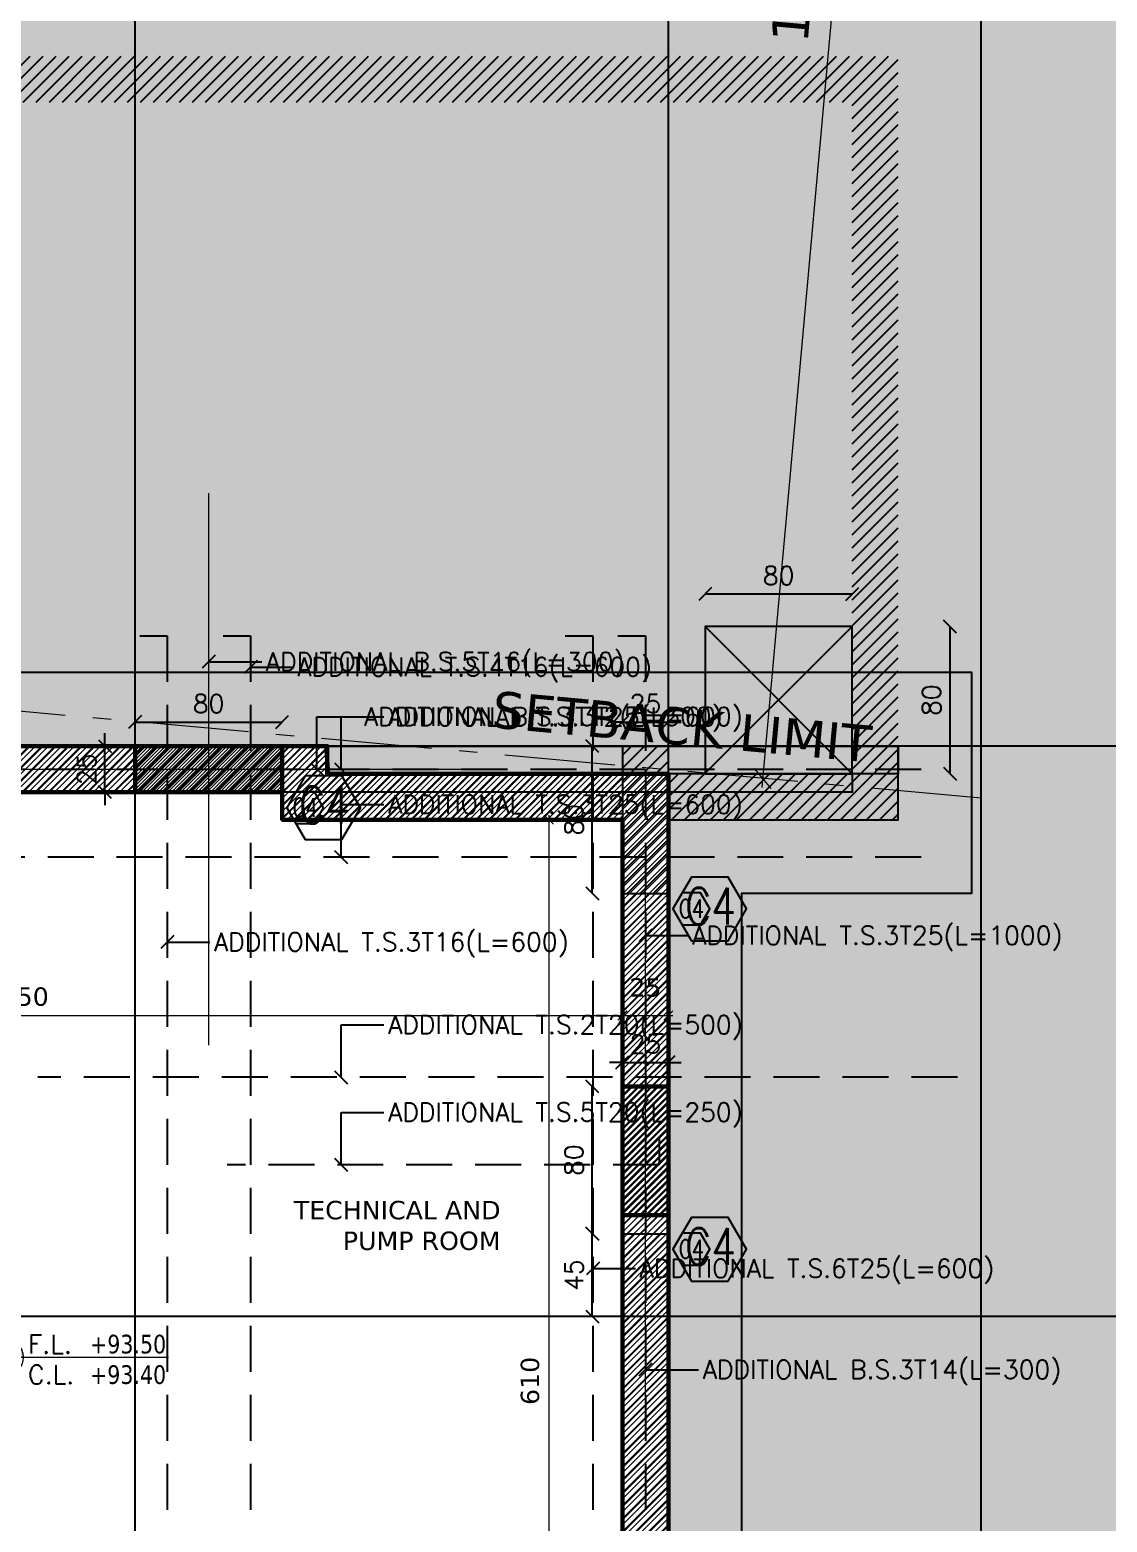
# Model space of a CAD drawing. Header units: inches. Extents: x -48 to 777, y -156 to 510.
# Drawn here: x 601.95 to 607.81, y 150.84 to 158.95 of the extents above; entities that cross this region are included whole.
import ezdxf
from ezdxf.enums import TextEntityAlignment as Align

# ---------------------------------------------------------------- set-up
doc = ezdxf.new("R2010")
doc.units = ezdxf.units.IN
doc.header["$MEASUREMENT"] = 0
doc.set_wipeout_variables(frame=1)
for name, pattern in [('ACAD_ISO10W100', [18, 12, -3, 0, -3]), ('HIDDEN', [0.375, 0.25, -0.125]), ('NUHA', [1.45, 0.75, -0.25, 0.2, -0.25])]:
    doc.linetypes.add(name, pattern=pattern)
doc.layers.get('Defpoints').update_dxf_attribs({"lineweight": 5})
for name, color, linetype, lineweight in [('A-AXIS ST', 251, 'ACAD_ISO10W100', 5), ('A-DIM', 9, 'Continuous', 5), ('A-HIDDEN', 254, 'HIDDEN', 5), ('A-LEVELS', 139, 'Continuous', 20), ('A-LIMIT LOT', 235, 'ACAD_ISO10W100', 20), ('A-PILLARS', 1, 'Continuous', 60), ('A-SIGNS1', 20, 'Continuous', 15), ('A-SIGNS2', 30, 'Continuous', 15), ('A-TEXT', 50, 'Continuous', 15), ('H-PILLARS', 61, 'Continuous', 5), ('str-col-dimension', 6, 'Continuous', 50), ('str-raft-bottom', 1, 'Continuous', 5)]:
    doc.layers.add(name, color=color, linetype=linetype, lineweight=lineweight)
doc.layers.add('HH-DARK GREY', color=7, linetype='Continuous', lineweight=5, true_color=0x404040)
for name, color, linetype in [('pts pc', 7, 'Continuous'), ('Str-Axes', 8, 'Continuous'), ('str-basement2', 5, 'Continuous'), ('str-col-hatch', 8, 'Continuous'), ('str-COL-TAG-100', 1, 'Continuous'), ('str-COL-TAG-50', 7, 'Continuous'), ('str-columns', 3, 'Continuous'), ('str-raft', 5, 'Continuous'), ('str-slab-top', 1, 'Continuous'), ('str-walls', 5, 'Continuous')]:
    doc.layers.add(name, color=color, linetype=linetype)
doc.styles.add('2mm', font='simplex.shx', dxfattribs={"height": 0.5})
doc.styles.add('ROMAN', font='ROMANS.SHX')
doc.styles.add('ROMAND', font='verdana.ttf')
doc.styles.add('ROMANS', font='romans__.ttf', dxfattribs={"height": 0.14})
doc.dimstyles.new('M-1.100', dxfattribs={"dimtxt": 0.2, "dimasz": 0.1, "dimexe": 0.05, "dimexo": 0.05, "dimgap": 0.1, "dimtad": 1, "dimlfac": 100, "dimrnd": 0.5, "dimzin": 9, "dimdsep": 46, "dimtxsty": 'ROMAND', "dimblk": 'OBLIQUE', "dimcen": 1, "dimdle": 0.05, "dimclrd": 256, "dimclre": 256, "dimclrt": 2, "dimadec": 0, "dimazin": 0, "dimtfac": 0.666667, "dimtmove": 2, "dimatfit": 3, "dimfxl": 0.04, "dimtolj": 1, "dimtzin": 5, "dimlwd": -1, "dimlwe": -1, "dimarcsym": 0})
doc.dimstyles.new('M-1.50', dxfattribs={"dimtxt": 0.1, "dimasz": 0.05, "dimexe": 0.025, "dimexo": 0.025, "dimgap": 0.05, "dimtad": 1, "dimlfac": 100, "dimrnd": 0.5, "dimzin": 9, "dimdsep": 46, "dimtxsty": 'ROMAND', "dimblk": 'OBLIQUE', "dimcen": 1, "dimdle": 0.025, "dimclrd": 256, "dimclre": 256, "dimclrt": 2, "dimadec": 0, "dimazin": 0, "dimtfac": 0.666667, "dimtmove": 2, "dimatfit": 3, "dimfxl": 0.04, "dimtolj": 1, "dimtzin": 5, "dimlwd": -1, "dimlwe": -1, "dimarcsym": 0})
doc.dimstyles.new('structure', dxfattribs={"dimtxt": 0.1, "dimasz": 0.07, "dimexe": 0.18, "dimexo": 1, "dimgap": 0.05, "dimtad": 1, "dimdec": 1, "dimlfac": 100, "dimrnd": 0.5, "dimdsep": 46, "dimtxsty": 'ROMAN', "dimblk1": 'OBLIQUE', "dimblk2": 'OBLIQUE', "dimsah": 1, "dimcen": 0.009, "dimse1": 1, "dimse2": 1, "dimclrd": 4, "dimclre": 9, "dimclrt": 1, "dimadec": 0, "dimazin": 0, "dimtfac": 0.066667, "dimtdec": 1, "dimtix": 1, "dimtmove": 2, "dimatfit": 3, "dimldrblk": 'OBLIQUE', "dimfxl": 0.18, "dimtolj": 1, "dimarcsym": 0})
pattern_1 = [(45, (4e-09, -99), (-0.035355339, 0.035355339), [])]

# ---------------------------------------------------------------- blocks, each defined once
blk = doc.blocks.new('_Oblique')
at = {"color": 0, "linetype": 'ByBlock', "lineweight": -2}
blk.add_line((-0.5, -0.5), (0.5, 0.5), dxfattribs=at)
blk = doc.blocks.new('*D972')
at = {"layer": 'A-DIM', "transparency": 16777216}
blk.add_line((-315972.6083, -27892.2626), (-315973.5126, -27902.2748), dxfattribs=at)
at = {"layer": 'Defpoints', "color": 0, "transparency": 16777216}
for p in [(-315972.6128, -27892.3124), (-315973.5081, -27902.225), (-315973.5081, -27902.225)]:
    blk.add_point(p, dxfattribs=at)
at = {"layer": 'A-DIM', "transparency": 16777216, "xscale": 0.1, "yscale": 0.1, "zscale": 0.1}
for p, rotation in [((-315972.6128, -27892.3124), 84.83901183355006), ((-315973.5081, -27902.225), 264.8390118335501)]:
    blk.add_blockref('_Oblique', p, dxfattribs=dict(at, rotation=rotation))
at = {"layer": 'A-DIM', "color": 2, "transparency": 16777216, "insert": (-315973.33, -27897.8762), "char_height": 0.2, "attachment_point": 5, "rotation": 84.83901, "style": 'ROMAND'}
blk.add_mtext('\\A1;1000', dxfattribs=at)
blk = doc.blocks.new('*D1123')
at = {"layer": 'A-DIM', "transparency": 16777216}
for p, q in [((605.1517, 153.5941), (605.4517, 153.5941)), ((605.1767, 153.3713), (605.1767, 153.6191)), ((605.4267, 153.3831), (605.4267, 153.6191))]:
    blk.add_line(p, q, dxfattribs=at)
at = {"layer": 'Defpoints', "color": 0, "transparency": 16777216}
for p in [(605.4267, 153.5941), (605.1767, 153.3463), (605.4267, 153.3581)]:
    blk.add_point(p, dxfattribs=at)
at = {"layer": 'A-DIM', "transparency": 16777216, "xscale": 0.05, "yscale": 0.05, "zscale": 0.05, "rotation": 180}
blk.add_blockref('_Oblique', (605.1767, 153.5941), dxfattribs=at)
at = {"layer": 'A-DIM', "transparency": 16777216, "xscale": 0.05, "yscale": 0.05, "zscale": 0.05}
blk.add_blockref('_Oblique', (605.4267, 153.5941), dxfattribs=at)
at = {"layer": 'A-DIM', "color": 2, "transparency": 16777216, "insert": (605.3017, 153.7462), "char_height": 0.1, "attachment_point": 5, "style": 'ROMAND'}
blk.add_mtext('\\A1;25', dxfattribs=at)
blk = doc.blocks.new('*D1143')
at = {"layer": 'A-DIM', "transparency": 16777216}
for p, q in [((598.6517, 153.5941), (605.2018, 153.5941)), ((598.6767, 152.5575), (598.6767, 153.6191)), ((605.1768, 153.2757), (605.1768, 153.6191))]:
    blk.add_line(p, q, dxfattribs=at)
at = {"layer": 'Defpoints', "color": 0, "transparency": 16777216}
for p in [(605.1768, 153.5941), (605.1768, 153.2507), (598.6767, 152.5325)]:
    blk.add_point(p, dxfattribs=at)
at = {"layer": 'A-DIM', "transparency": 16777216, "xscale": 0.05, "yscale": 0.05, "zscale": 0.05, "rotation": 180}
blk.add_blockref('_Oblique', (598.6767, 153.5941), dxfattribs=at)
at = {"layer": 'A-DIM', "transparency": 16777216, "xscale": 0.05, "yscale": 0.05, "zscale": 0.05}
blk.add_blockref('_Oblique', (605.1768, 153.5941), dxfattribs=at)
at = {"layer": 'A-DIM', "color": 2, "transparency": 16777216, "insert": (601.9268, 153.6962), "char_height": 0.1, "attachment_point": 5, "style": 'ROMAND'}
blk.add_mtext('\\A1;650', dxfattribs=at)
blk = doc.blocks.new('*D1148')
at = {"layer": 'A-DIM', "transparency": 16777216}
for p, q in [((604.7769, 154.6835), (604.7769, 148.5334)), ((605.1545, 154.6585), (604.7519, 154.6585)), ((605.1518, 148.5584), (604.7519, 148.5584))]:
    blk.add_line(p, q, dxfattribs=at)
at = {"layer": 'Defpoints', "color": 0, "transparency": 16777216}
for p in [(605.1795, 154.6585), (604.7769, 148.5584), (605.1768, 148.5584)]:
    blk.add_point(p, dxfattribs=at)
at = {"layer": 'A-DIM', "transparency": 16777216, "xscale": 0.05, "yscale": 0.05, "zscale": 0.05}
for p, rotation in [((604.7769, 154.6585), 90), ((604.7769, 148.5584), 270)]:
    blk.add_blockref('_Oblique', p, dxfattribs=dict(at, rotation=rotation))
at = {"layer": 'A-DIM', "color": 2, "transparency": 16777216, "insert": (604.6748, 151.6085), "char_height": 0.1, "attachment_point": 5, "rotation": 90, "style": 'ROMAND'}
blk.add_mtext('\\A1;610', dxfattribs=at)
blk = doc.blocks.new('GXFHGCGFCD')
at = {"layer": 'A-SIGNS1', "linetype": 'NUHA'}
h = blk.add_hatch(color=256, dxfattribs=at)
h.paths.add_polyline_path([(90.382, 61.33), (90.382, 61.17), (90.542, 61.17, 0.414214)])
h.paths.add_polyline_path([(90.382, 61.17), (90.222, 61.17, 0.414214), (90.382, 61.01)])
at = {"layer": 'A-SIGNS1'}
for p, q in [((90.382, 60.914), (90.382, 61.426)), ((90.126, 61.17), (91.79, 61.17))]:
    blk.add_line(p, q, dxfattribs=at)
blk.add_circle((90.382, 61.17), 0.16, dxfattribs=at)
blk = doc.blocks.new('DGXFHXFGDFD')
at = {"layer": 'A-SIGNS1'}
blk.add_blockref('GXFHGCGFCD', (0, 0), dxfattribs=at)
at = {"layer": 'A-SIGNS2', "linetype": 'NUHA', "style": 'ROMANS'}
for s, p in [('F.L.', (90.583, 61.203)), ('C.L.', (90.583, 60.941))]:
    blk.add_text(s, height=0.16, dxfattribs=at).set_placement(p)
at = {"layer": 'A-SIGNS2', "style": 'ROMANS', "width": 0.910135, "flags": 4}
for tag, p, p2 in [('NIV.FINI', (91.116, 61.203), (91.79, 61.203)), ('NIV.BETON', (91.116, 60.941), (91.79, 60.941))]:
    blk.add_attdef(tag, text='', height=0.16, dxfattribs=at).set_placement(p, p2, align=Align.FIT)
blk = doc.blocks.new('AXIS')
at = {"layer": 'A-AXIS ST', "ltscale": 0.1}
for p, q in [((647.01853, 296.91777), (647.01853, 336.01919)), ((649.91853, 296.91777), (649.91853, 336.01919)), ((651.61853, 296.91777), (651.61853, 336.01919)), ((657.61853, 330.26919), (627.81853, 330.26919)), ((657.61853, 327.16933), (627.81853, 327.16933))]:
    blk.add_line(p, q, dxfattribs=at)
blk = doc.blocks.new('tags')
at = {"layer": 'str-COL-TAG-100', "color": 2}
blk.add_lwpolyline([(0.125, -0.2616), (0.325, -0.2616), (0.425, -0.0884), (0.325, 0.0848), (0.125, 0.0848), (0.025, -0.0884)], close=True, dxfattribs=at)
at = {"layer": 'str-COL-TAG-50', "color": 2}
blk.add_lwpolyline([(0.075, -0.175), (0.175, -0.175), (0.225, -0.0884), (0.175, -0.0018), (0.075, -0.0018), (0.025, -0.0884)], close=True, dxfattribs=at)
at = {"layer": 'str-COL-TAG-100', "color": 1, "style": 'ROMANS', "width": 0.699426}
blk.add_attdef('NUMBER', text='', height=0.2, dxfattribs=at).set_placement((0.0918, -0.1741), (0.3679, -0.1741), align=Align.FIT)
at = {"layer": 'str-COL-TAG-50', "color": 1, "style": 'ROMANS', "width": 0.697102}
blk.add_attdef('NUMBER', text='', height=0.1, dxfattribs=at).set_placement((0.0562, -0.1375), (0.1938, -0.1375), align=Align.FIT)
blk = doc.blocks.new('*D1933')
at = {"layer": 'Defpoints', "color": 0, "transparency": 16777216}
for p in [(606.4265, 155.8855), (605.6265, 155.7083), (606.4265, 155.7083)]:
    blk.add_point(p, dxfattribs=at)
at = {"layer": 'str-basement2', "color": 4, "lineweight": -2, "transparency": 16777216}
blk.add_line((605.6265, 155.8855), (606.4265, 155.8855), dxfattribs=at)
at = {"layer": 'str-basement2', "color": 4, "lineweight": -2, "transparency": 16777216, "xscale": 0.07, "yscale": 0.07, "zscale": 0.07, "rotation": 180}
blk.add_blockref('_Oblique', (605.6265, 155.8855), dxfattribs=at)
at = {"layer": 'str-basement2', "color": 4, "lineweight": -2, "transparency": 16777216, "xscale": 0.07, "yscale": 0.07, "zscale": 0.07}
blk.add_blockref('_Oblique', (606.4265, 155.8855), dxfattribs=at)
at = {"layer": 'str-basement2', "color": 1, "transparency": 16777216, "insert": (606.0265, 155.9855), "char_height": 0.1, "attachment_point": 5, "style": 'ROMAN'}
blk.add_mtext('\\A1;80', dxfattribs=at)
blk = doc.blocks.new('*D1934')
at = {"layer": 'Defpoints', "color": 0, "transparency": 16777216}
for p in [(605.6265, 155.7083), (605.6265, 154.9083), (606.9576, 154.9083)]:
    blk.add_point(p, dxfattribs=at)
at = {"layer": 'str-basement2', "color": 4, "lineweight": -2, "transparency": 16777216}
blk.add_line((606.9576, 155.7083), (606.9576, 154.9083), dxfattribs=at)
at = {"layer": 'str-basement2', "color": 4, "lineweight": -2, "transparency": 16777216, "xscale": 0.07, "yscale": 0.07, "zscale": 0.07}
for p, rotation in [((606.9576, 155.7083), 90), ((606.9576, 154.9083), 270)]:
    blk.add_blockref('_Oblique', p, dxfattribs=dict(at, rotation=rotation))
at = {"layer": 'str-basement2', "color": 1, "transparency": 16777216, "insert": (606.8576, 155.3083), "char_height": 0.1, "attachment_point": 5, "rotation": 90, "style": 'ROMAN'}
blk.add_mtext('\\A1;80', dxfattribs=at)
blk = doc.blocks.new('*D1880')
at = {"layer": 'Defpoints', "color": 0, "transparency": 16777216}
for p in [(602.3631, 155.0584), (602.5268, 155.0584), (602.5268, 154.8084)]:
    blk.add_point(p, dxfattribs=at)
at = {"layer": 'str-col-dimension', "color": 4, "lineweight": -2, "transparency": 16777216}
for p, q in [((602.3631, 155.0584), (602.3631, 155.1284)), ((602.3631, 154.8084), (602.3631, 155.0584)), ((602.3631, 154.8084), (602.3631, 154.7384))]:
    blk.add_line(p, q, dxfattribs=at)
at = {"layer": 'str-col-dimension', "color": 4, "lineweight": -2, "transparency": 16777216, "xscale": 0.07, "yscale": 0.07, "zscale": 0.07}
for p, rotation in [((602.3631, 155.0584), 270), ((602.3631, 154.8084), 90)]:
    blk.add_blockref('_Oblique', p, dxfattribs=dict(at, rotation=rotation))
at = {"layer": 'str-col-dimension', "color": 1, "transparency": 16777216, "insert": (602.2631, 154.9334), "char_height": 0.1, "attachment_point": 5, "rotation": 90, "style": 'ROMAN'}
blk.add_mtext('\\A1;25', dxfattribs=at)
blk = doc.blocks.new('*D1881')
at = {"layer": 'Defpoints', "color": 0, "transparency": 16777216}
for p in [(603.3268, 155.1892), (602.5268, 155.0584), (603.3268, 155.0584)]:
    blk.add_point(p, dxfattribs=at)
at = {"layer": 'str-col-dimension', "color": 4, "lineweight": -2, "transparency": 16777216}
blk.add_line((602.5268, 155.1892), (603.3268, 155.1892), dxfattribs=at)
at = {"layer": 'str-col-dimension', "color": 4, "lineweight": -2, "transparency": 16777216, "xscale": 0.07, "yscale": 0.07, "zscale": 0.07, "rotation": 180}
blk.add_blockref('_Oblique', (602.5268, 155.1892), dxfattribs=at)
at = {"layer": 'str-col-dimension', "color": 4, "lineweight": -2, "transparency": 16777216, "xscale": 0.07, "yscale": 0.07, "zscale": 0.07}
blk.add_blockref('_Oblique', (603.3268, 155.1892), dxfattribs=at)
at = {"layer": 'str-col-dimension', "color": 1, "transparency": 16777216, "insert": (602.9268, 155.2892), "char_height": 0.1, "attachment_point": 5, "style": 'ROMAN'}
blk.add_mtext('\\A1;80', dxfattribs=at)
blk = doc.blocks.new('*D1906')
at = {"layer": 'Defpoints', "color": 0, "transparency": 16777216}
for p in [(605.0131, 155.0583), (605.1768, 155.0583), (605.1768, 154.2583)]:
    blk.add_point(p, dxfattribs=at)
at = {"layer": 'str-col-dimension', "color": 4, "lineweight": -2, "transparency": 16777216}
blk.add_line((605.0131, 154.2583), (605.0131, 155.0583), dxfattribs=at)
at = {"layer": 'str-col-dimension', "color": 4, "lineweight": -2, "transparency": 16777216, "xscale": 0.07, "yscale": 0.07, "zscale": 0.07}
for p, rotation in [((605.0131, 155.0583), 90), ((605.0131, 154.2583), 270)]:
    blk.add_blockref('_Oblique', p, dxfattribs=dict(at, rotation=rotation))
at = {"layer": 'str-col-dimension', "color": 1, "transparency": 16777216, "insert": (604.9131, 154.6583), "char_height": 0.1, "attachment_point": 5, "rotation": 90, "style": 'ROMAN'}
blk.add_mtext('\\A1;80', dxfattribs=at)
blk = doc.blocks.new('*D1907')
at = {"layer": 'Defpoints', "color": 0, "transparency": 16777216}
for p in [(605.4268, 155.1891), (605.1768, 155.0583), (605.4268, 155.0583)]:
    blk.add_point(p, dxfattribs=at)
at = {"layer": 'str-col-dimension', "color": 4, "lineweight": -2, "transparency": 16777216}
for p, q in [((605.1768, 155.1891), (605.1068, 155.1891)), ((605.1768, 155.1891), (605.4268, 155.1891)), ((605.4268, 155.1891), (605.4968, 155.1891))]:
    blk.add_line(p, q, dxfattribs=at)
at = {"layer": 'str-col-dimension', "color": 4, "lineweight": -2, "transparency": 16777216, "xscale": 0.07, "yscale": 0.07, "zscale": 0.07}
blk.add_blockref('_Oblique', (605.1768, 155.1891), dxfattribs=at)
at = {"layer": 'str-col-dimension', "color": 4, "lineweight": -2, "transparency": 16777216, "xscale": 0.07, "yscale": 0.07, "zscale": 0.07, "rotation": 180}
blk.add_blockref('_Oblique', (605.4268, 155.1891), dxfattribs=at)
at = {"layer": 'str-col-dimension', "color": 1, "transparency": 16777216, "insert": (605.3018, 155.2891), "char_height": 0.1, "attachment_point": 5, "style": 'ROMAN'}
blk.add_mtext('\\A1;25', dxfattribs=at)
blk = doc.blocks.new('*D1908')
at = {"layer": 'Defpoints', "color": 0, "transparency": 16777216}
for p in [(605.0131, 153.2086), (605.1768, 153.2086), (605.1768, 152.4086)]:
    blk.add_point(p, dxfattribs=at)
at = {"layer": 'str-col-dimension', "color": 4, "lineweight": -2, "transparency": 16777216}
blk.add_line((605.0131, 152.4086), (605.0131, 153.2086), dxfattribs=at)
at = {"layer": 'str-col-dimension', "color": 4, "lineweight": -2, "transparency": 16777216, "xscale": 0.07, "yscale": 0.07, "zscale": 0.07}
for p, rotation in [((605.0131, 153.2086), 90), ((605.0131, 152.4086), 270)]:
    blk.add_blockref('_Oblique', p, dxfattribs=dict(at, rotation=rotation))
at = {"layer": 'str-col-dimension', "color": 1, "transparency": 16777216, "insert": (604.9131, 152.8086), "char_height": 0.1, "attachment_point": 5, "rotation": 90, "style": 'ROMAN'}
blk.add_mtext('\\A1;80', dxfattribs=at)
blk = doc.blocks.new('*D1909')
at = {"layer": 'Defpoints', "color": 0, "transparency": 16777216}
for p in [(605.4268, 153.3393), (605.1768, 153.2086), (605.4268, 153.2086)]:
    blk.add_point(p, dxfattribs=at)
at = {"layer": 'str-col-dimension', "color": 4, "lineweight": -2, "transparency": 16777216}
for p, q in [((605.1768, 153.3393), (605.1068, 153.3393)), ((605.1768, 153.3393), (605.4268, 153.3393)), ((605.4268, 153.3393), (605.4968, 153.3393))]:
    blk.add_line(p, q, dxfattribs=at)
at = {"layer": 'str-col-dimension', "color": 4, "lineweight": -2, "transparency": 16777216, "xscale": 0.07, "yscale": 0.07, "zscale": 0.07}
blk.add_blockref('_Oblique', (605.1768, 153.3393), dxfattribs=at)
at = {"layer": 'str-col-dimension', "color": 4, "lineweight": -2, "transparency": 16777216, "xscale": 0.07, "yscale": 0.07, "zscale": 0.07, "rotation": 180}
blk.add_blockref('_Oblique', (605.4268, 153.3393), dxfattribs=at)
at = {"layer": 'str-col-dimension', "color": 1, "transparency": 16777216, "insert": (605.3018, 153.4393), "char_height": 0.1, "attachment_point": 5, "style": 'ROMAN'}
blk.add_mtext('\\A1;25', dxfattribs=at)
blk = doc.blocks.new('*D1921')
at = {"layer": 'Defpoints', "color": 0, "transparency": 16777216}
for p in [(605.0131, 152.4086), (605.1768, 152.4086), (605.1768, 151.9584)]:
    blk.add_point(p, dxfattribs=at)
at = {"layer": 'str-col-dimension', "color": 4, "lineweight": -2, "transparency": 16777216}
blk.add_line((605.0131, 151.9584), (605.0131, 152.4086), dxfattribs=at)
at = {"layer": 'str-col-dimension', "color": 4, "lineweight": -2, "transparency": 16777216, "xscale": 0.07, "yscale": 0.07, "zscale": 0.07}
for p, rotation in [((605.0131, 152.4086), 90), ((605.0131, 151.9584), 270)]:
    blk.add_blockref('_Oblique', p, dxfattribs=dict(at, rotation=rotation))
at = {"layer": 'str-col-dimension', "color": 1, "transparency": 16777216, "insert": (604.9131, 152.1835), "char_height": 0.1, "attachment_point": 5, "rotation": 90, "style": 'ROMAN'}
blk.add_mtext('\\A1;45', dxfattribs=at)
blk = doc.blocks.new('LOT 688  TOPOGRAPHIC PLAN')
at = {"layer": 'A-LEVELS', "linetype": 'Continuous'}
for points in [[(-315975.77675, -27897.71175), (-315975.31858, -27898.1783), (-315974.90261, -27898.54827), (-315974.71608, -27898.68368), (-315974.54684, -27898.77892), (-315974.39715, -27898.82864), (-315974.26925, -27898.82749), (-315974.1654, -27898.77015), (-315974.08784, -27898.65126), (-315974.03774, -27898.46758), (-315974.00923, -27898.22944), (-315973.98233, -27897.65259)], [(-315976.295, -27898.15164), (-315975.85283, -27898.46847), (-315975.41301, -27898.87507), (-315974.98815, -27899.32357), (-315974.59088, -27899.7661), (-315974.23382, -27900.1548), (-315973.92959, -27900.44179), (-315973.80123, -27900.53219), (-315973.69082, -27900.57921), (-315973.59993, -27900.57687), (-315973.53013, -27900.51918), (-315973.48259, -27900.40109), (-315973.4536, -27900.22815), (-315973.4239, -27899.76759), (-315973.38598, -27899.23773), (-315973.28473, -27898.73891), (-315973.19313, -27898.53251), (-315973.06505, -27898.37149), (-315972.89588, -27898.26489), (-315972.69255, -27898.20413), (-315972.2255, -27898.1639), (-315971.7479, -27898.13842)], [(-315978.10784, -27905.9037), (-315977.48306, -27905.63696), (-315976.24323, -27905.07662), (-315975.60733, -27904.84201), (-315974.95799, -27904.64593), (-315973.63177, -27904.33455), (-315970.95685, -27903.79566), (-315969.62603, -27903.51344), (-315968.97279, -27903.33161), (-315968.32633, -27903.08928), (-315967.6777, -27902.87668), (-315967.35432, -27902.81936), (-315967.032, -27902.80783), (-315966.38605, -27902.8839), (-315965.72991, -27903.01567)]]:
    blk.add_lwpolyline(points, dxfattribs=at)
at = {"layer": 'pts pc', "linetype": 'Continuous'}
for points in [[(-315972.76171, -27901.43153), (-315973.47249, -27902.13473)], [(-315972.7655, -27902.13852), (-315973.4687, -27901.42774)]]:
    blk.add_lwpolyline(points, dxfattribs=at)
at = {"layer": 'pts pc', "color": 1, "char_height": 0.5, "width": 3.0714286, "attachment_point": 1, "rotation": 359.692852, "style": '2mm'}
for s, insert in [('\\Fsimplex.shx;\\W1.0000000000;\\T1.0000000000;\\o\\l97.943', (-315979.21005, -27900.45145)), ('\\Fsimplex.shx;\\W1.0000000000;\\T1.0000000000;\\o\\l97.303', (-315972.61577, -27901.53581))]:
    blk.add_mtext(s, dxfattribs=dict(at, insert=insert))
at = {"linetype": 'Continuous'}
blk.add_wipeout([(-315996.80172, -27893.57917), (-315969.32038, -27896.23659), (-315969.32038, -27930.53073), (-315964.08799, -27936.87852), (-315964.6636, -27941.43051), (-315970.22923, -27937.16678), (-315985.1164, -27950.2257)], dxfattribs=at).dxf.layer = 'A-LIMIT LOT'
at = {"layer": 'A-HIDDEN', "linetype": 'ACAD_ISO10W100', "ltscale": 0.05}
blk.add_lwpolyline([(-315992.30527, -27900.52725), (-315983.21966, -27944.57125), (-315970.69258, -27933.58259), (-315972.32038, -27931.60779), (-315972.32038, -27902.3323)], close=True, dxfattribs=at)
at = {"layer": 'A-TEXT', "insert": (-315974.96795, -27901.74842), "char_height": 0.2, "width": 71.8076328, "attachment_point": 1, "rotation": 354.696245, "style": 'ROMAND'}
blk.add_mtext('SETBACK LIMIT', dxfattribs=at)
at = {"layer": 'A-DIM'}
dim = blk.add_linear_dim(base=(-315973.5081, -27902.22502), p1=(-315972.61278, -27892.31237), p2=(-315973.5081, -27902.22502), angle=264.839012, text='1000', dimstyle='M-1.100', dxfattribs=at)
dim.commit()
dim.dimension.update_dxf_attribs({"geometry": '*D972', "text_midpoint": (-315973.33003, -27897.87624), "dimtype": 129})

msp = doc.modelspace()

# ---------------------------------------------------------------- block references
at = {"layer": 'A-TEXT'}
msp.add_blockref('LOT 688  TOPOGRAPHIC PLAN', (316579.44716, 28057.10823), dxfattribs=at)

# ---------------------------------------------------------------- next in the draw order: hatches: boundary and pattern name
at = {"layer": 'H-PILLARS'}
h = msp.add_hatch(dxfattribs=at)
h.set_pattern_fill('ANSI31', color=256, scale=0.2, angle=90)
h.set_pattern_definition([(135, (-143.491753, -175.210882), (-0.0176776695, -0.0176776695), [])])
edge = h.paths.add_edge_path()
edge.add_line((600.92678, 129.60688), (600.92678, 129.15688))
edge.add_arc((604.37678, 129.15688), 3.45, 180, 270)
edge.add_line((604.37678, 125.70688), (610.77962, 125.70688))
edge.add_line((610.77962, 125.70688), (610.07678, 126.55955))
edge.add_line((610.07678, 126.55955), (610.07678, 160.87647))
edge.add_line((610.07678, 160.87647), (609.87678, 160.89581))
edge.add_line((609.87678, 160.89581), (609.87678, 126.48774))
edge.add_line((609.87678, 126.48774), (610.35557, 125.90688))
edge.add_line((610.35557, 125.90688), (604.37678, 125.90688))
edge.add_arc((604.37678, 129.15688), 3.25, 180, 270, ccw=False)
edge.add_line((601.12678, 129.15688), (601.12678, 129.60688))
edge.add_line((601.12678, 129.60688), (600.92678, 129.60688))
h = msp.add_hatch(dxfattribs=at)
h.set_pattern_fill('ANSI31', color=256, scale=0.2)
h.paths.add_polyline_path([(589.72677, 154.80868), (589.72677, 155.05861), (603.56644, 155.05831), (603.57678, 154.90847), (605.42678, 154.90827), (605.42678, 147.60861), (607.12678, 147.60861), (607.12678, 143.05688), (605.57678, 143.05688), (605.57678, 129.60688), (600.92678, 129.60688), (600.92678, 129.85688), (605.32678, 129.85688), (605.32678, 143.30688), (606.87678, 143.30688), (606.87678, 147.35845), (605.17678, 147.35845), (605.17685, 154.65849), (603.32679, 154.65851), (603.32678, 154.80842)])
h = msp.add_hatch(dxfattribs=at)
h.set_pattern_fill('ANSI31', color=256, scale=0.2)
h.set_pattern_definition([(45, (57.358247, -168.71929), (-0.0176776695, 0.0176776695), [])])
h.paths.add_polyline_path([(603.32678, 155.05845), (603.32678, 154.80845), (602.52678, 154.80845), (602.52678, 155.05845)])
h = msp.add_hatch(dxfattribs=at)
h.set_pattern_fill('ANSI31', color=256, scale=0.2)
h.set_pattern_definition([(45, (52.808269, -169.619348), (-0.0176776695, 0.0176776695), [])])
h.paths.add_polyline_path([(605.17678, 152.50845), (605.42678, 152.50845), (605.4268, 153.20855), (605.1768, 153.20855)])
at = {"layer": 'HH-DARK GREY'}
h = msp.add_hatch(dxfattribs=at)
h.set_pattern_fill('EARTH', color=256, scale=2)
h.set_pattern_definition([(0, (-242.49175, -174.7109), (0.5, 0.5), [0.5, -0.5]), (0, (-242.49175, -174.5234), (0.5, 0.5), [0.5, -0.5]), (0, (-242.49175, -174.3359), (0.5, 0.5), [0.5, -0.5]), (90, (-242.42925, -174.2734), (-0.5, 0.5), [0.5, -0.5]), (90, (-242.24175, -174.2734), (-0.5, 0.5), [0.5, -0.5]), (90, (-242.05425, -174.2734), (-0.5, 0.5), [0.5, -0.5])])
edge = h.paths.add_edge_path()
edge.add_line((589.47678, 155.05845), (589.47678, 148.30845))
edge.add_line((589.47678, 148.30845), (589.97678, 148.30845))
edge.add_line((589.97678, 148.30845), (589.97678, 143.05688))
edge.add_line((589.97678, 143.05688), (592.77678, 143.05688))
edge.add_line((592.77678, 143.05688), (592.77678, 129.60688))
edge.add_line((592.77678, 129.60688), (597.22678, 129.60688))
edge.add_line((597.22678, 129.60688), (597.22678, 125.90688))
edge.add_line((597.22678, 125.90688), (590.66159, 125.90688))
edge.add_line((590.66159, 125.90688), (582.9059, 163.50387))
edge.add_line((582.9059, 163.50387), (609.87678, 160.89581))
edge.add_line((609.87678, 160.89581), (609.87678, 126.48774))
edge.add_line((609.87678, 126.48774), (610.35557, 125.90688))
edge.add_line((610.35557, 125.90688), (604.37678, 125.90688))
edge.add_arc((604.37678, 129.15688), 3.25, 180, 270, ccw=False)
edge.add_line((601.12678, 129.15688), (601.12678, 129.60688))
edge.add_line((601.12678, 129.60688), (605.57678, 129.60688))
edge.add_line((605.57678, 129.60688), (605.57678, 143.05688))
edge.add_line((605.57678, 143.05688), (607.12678, 143.05688))
edge.add_line((607.12678, 143.05688), (607.12678, 147.60861))
edge.add_line((607.12678, 147.60861), (605.42678, 147.60861))
edge.add_line((605.42678, 147.60861), (605.4268, 154.90849))
edge.add_line((605.4268, 154.90849), (603.57164, 154.90845))
edge.add_line((603.57164, 154.90845), (603.57158, 155.05832))
edge.add_line((603.57158, 155.05832), (589.47678, 155.05853))
edge.add_line((589.47678, 155.05853), (589.47678, 154.98002))
edge.add_line((589.47678, 154.98002), (589.47678, 155.05845))
at = {"layer": 'str-col-hatch'}
h = msp.add_hatch(dxfattribs=at)
h.set_pattern_fill('ANSI31', color=256, scale=0.4)
h.set_pattern_definition([(45, (-93.05302, 104.0992), (-0.035355339, 0.035355339), [])])
h.paths.add_polyline_path([(602.52678, 155.05845), (602.52678, 154.80845), (603.32678, 154.80845), (603.32678, 155.05845)])
h = msp.add_hatch(dxfattribs=at)
h.set_pattern_fill('ANSI31', color=256, scale=0.4)
h.set_pattern_definition([(45, (-90.95301, 103.549063), (-0.035355339, 0.035355339), [])])
h.paths.add_polyline_path([(605.17679, 155.05831), (605.17679, 154.25831), (605.42679, 154.25831), (605.42679, 155.05831)])
h = msp.add_hatch(dxfattribs=at)
h.set_pattern_fill('ANSI31', color=256, scale=0.4)
h.set_pattern_definition([(45, (-90.953, 101.699306), (-0.035355339, 0.035355339), [])])
h.paths.add_polyline_path([(605.1768, 153.20855), (605.1768, 152.40855), (605.4268, 152.40855), (605.4268, 153.20855)])
at = {"layer": 'str-walls'}
h = msp.add_hatch(dxfattribs=at)
h.set_pattern_fill('ANSI31', color=8, scale=0.4)
h.set_pattern_definition(pattern_1)
edge = h.paths.add_edge_path()
edge.add_line((600.92678, 129.60688), (600.92678, 129.15688))
edge.add_arc((604.37678, 129.15688), 3.45, 180, 270)
edge.add_line((604.37678, 125.70688), (610.77962, 125.70688))
edge.add_line((610.77962, 125.70688), (610.07678, 126.55955))
edge.add_line((610.07678, 126.55955), (610.07678, 160.87647))
edge.add_line((610.07678, 160.87647), (609.87678, 160.89581))
edge.add_line((609.87678, 160.89581), (609.87678, 126.48774))
edge.add_line((609.87678, 126.48774), (610.35557, 125.90688))
edge.add_line((610.35557, 125.90688), (604.37678, 125.90688))
edge.add_arc((604.37678, 129.15688), 3.25, 180, 270, ccw=False)
edge.add_line((601.12678, 129.15688), (601.12678, 129.60688))
edge.add_line((601.12678, 129.60688), (600.92678, 129.60688))
h = msp.add_hatch(dxfattribs=at)
h.set_pattern_fill('ANSI31', color=8, scale=0.4)
h.set_pattern_definition(pattern_1)
h.paths.add_polyline_path([(589.47678, 156.30841), (589.47678, 158.80848), (606.6768, 158.80831), (606.67686, 154.90829), (606.42686, 154.90829), (606.4268, 158.55831), (589.72678, 158.55831), (589.72678, 156.30848)])
h = msp.add_hatch(dxfattribs=at)
h.set_pattern_fill('ANSI31', color=8, scale=0.4)
h.set_pattern_definition(pattern_1)
h.paths.add_polyline_path([(604.77678, 129.60688), (604.77678, 129.85688), (601.72678, 129.85688), (601.72678, 129.60688)])
h.paths.add_polyline_path([(605.57678, 134.65688), (605.32678, 134.65688), (605.32678, 129.85688), (605.57678, 129.85688)])
h.paths.add_polyline_path([(605.57678, 140.05688), (605.32678, 140.05688), (605.32678, 135.45688), (605.57678, 135.45688)])
h.paths.add_polyline_path([(605.57678, 140.85688), (605.57678, 143.05688), (605.32678, 143.05688), (605.32678, 140.85688)])
h.paths.add_polyline_path([(606.87678, 143.05688), (606.87678, 143.30688), (605.57678, 143.30688), (605.57678, 143.05688)])
h.paths.add_polyline_path([(607.12678, 146.80861), (606.87678, 146.80861), (606.87678, 143.85688), (607.12678, 143.85688)])
h.paths.add_polyline_path([(605.42678, 147.60861), (605.42678, 147.35845), (606.87678, 147.35845), (606.87678, 147.60861)])
h.paths.add_polyline_path([(605.42678, 152.40855), (605.17683, 152.40855), (605.17679, 148.55845), (605.42678, 148.55845)])
h.paths.add_polyline_path([(605.42678, 154.25831), (605.17685, 154.25831), (605.17684, 153.20855), (605.42678, 153.20855)])
h.paths.add_polyline_path([(603.32678, 155.05831), (603.32678, 154.80845), (602.52678, 154.80845), (602.52678, 155.05832), (599.57678, 155.05836), (599.57678, 154.80843), (603.32678, 154.80842), (603.32679, 154.65851), (605.17679, 154.65849), (605.17679, 154.9083), (603.57678, 154.90847), (603.56644, 155.05831)])
h = msp.add_hatch(dxfattribs=at)
h.set_pattern_fill('ANSI31', color=8, scale=0.4)
h.set_pattern_definition(pattern_1)
h.paths.add_polyline_path([(605.42678, 154.65849), (606.67686, 154.65849), (606.67686, 154.90829), (605.42678, 154.90829)])

# ---------------------------------------------------------------- next in the draw order: linework, layer by layer
at = {"layer": 'A-PILLARS'}
msp.add_lwpolyline([(609.87678, 160.89581), (609.87678, 126.48774), (610.35557, 125.90688), (604.37678, 125.90688, -0.4142136), (601.12678, 129.15688), (601.12678, 129.60688), (605.57678, 129.60688), (605.57678, 143.05688), (607.12678, 143.05688), (607.12678, 147.60861), (605.42678, 147.60861), (605.4268, 154.90849), (603.57164, 154.90845), (603.57158, 155.05832), (589.47678, 155.05853), (589.47678, 154.98002), (589.47678, 155.05845)], format="xyb", dxfattribs=at)
for points in [[(589.72677, 154.80868), (589.72677, 155.05861), (603.56644, 155.05831), (603.57678, 154.90847), (605.42678, 154.90827), (605.42678, 147.60861), (607.12678, 147.60861), (607.12678, 143.05688), (605.57678, 143.05688), (605.57678, 129.60688), (600.92678, 129.60688), (600.92678, 129.85688), (605.32678, 129.85688), (605.32678, 143.30688), (606.87678, 143.30688), (606.87678, 147.35845), (605.17678, 147.35845), (605.17685, 154.65849), (603.32679, 154.65851), (603.32678, 154.80842)], [(603.32678, 155.05845), (603.32678, 154.80845), (602.52678, 154.80845), (602.52678, 155.05845)], [(605.17678, 152.50845), (605.42678, 152.50845), (605.4268, 153.20855), (605.1768, 153.20855)]]:
    msp.add_lwpolyline(points, close=True, dxfattribs=at)
at = {"layer": 'HH-DARK GREY'}
msp.add_lwpolyline([(605.57678, 143.05688), (607.12678, 143.05688), (607.12678, 147.60861), (605.42678, 147.60861), (605.4268, 154.80845), (605.4268, 154.80845), (605.4268, 155.05845), (589.47678, 155.05845), (589.47678, 148.30845), (589.97678, 148.30845), (589.97678, 143.05688), (592.77678, 143.05688), (592.77678, 129.60688), (597.22678, 129.60688), (597.47678, 129.60688), (597.47678, 126.95688), (601.65465, 126.95688, -0.1715835), (600.87678, 129.15688), (600.87678, 129.60688), (601.12678, 129.60688), (605.57678, 129.60688)], format="xyb", close=True, dxfattribs=at)
at = {"layer": 'Str-Axes', "ltscale": 0.1}
for p, q in [((602.52678, 122.25688), (602.52678, 161.35831)), ((605.42678, 122.25688), (605.42678, 161.35831)), ((607.12678, 122.25688), (607.12678, 161.35831)), ((611.62657, 155.05831), (583.32678, 155.05831)), ((611.62657, 151.95845), (583.32678, 151.95845))]:
    msp.add_line(p, q, dxfattribs=at)
at = {"layer": 'str-basement2'}
for p, q in [((606.42647, 155.7083), (605.62647, 154.91144)), ((605.62647, 155.7083), (606.42647, 154.9083))]:
    msp.add_line(p, q, dxfattribs=at)
for points in [[(605.62647, 154.9083), (606.42647, 154.9083), (606.42647, 155.7083), (605.62647, 155.7083)], [(589.47678, 155.05833), (589.47678, 148.30845), (589.97678, 148.30845), (589.97678, 143.05688), (592.77678, 143.05688), (592.77678, 129.60688), (605.57678, 129.60688), (605.57678, 143.05688), (607.12678, 143.05688), (607.12678, 147.60861), (605.42678, 147.60862), (605.4268, 154.65849), (606.67686, 154.65849), (606.6768, 155.05816)]]:
    msp.add_lwpolyline(points, close=True, dxfattribs=at)
at = {"layer": 'str-columns'}
for points in [[(603.32678, 154.80845), (603.32678, 155.05845), (602.52678, 155.05845), (602.52678, 154.80845)], [(605.17679, 154.25831), (605.42679, 154.25831), (605.42679, 155.05831), (605.17679, 155.05831)], [(605.1768, 152.40855), (605.4268, 152.40855), (605.4268, 153.20855), (605.1768, 153.20855)]]:
    msp.add_lwpolyline(points, close=True, dxfattribs=at)
at = {"layer": 'str-raft'}
msp.add_lwpolyline([(589.07678, 155.45833), (589.07678, 147.90845), (589.57678, 147.90845), (589.57678, 142.65688), (592.37678, 142.65688), (592.37678, 129.20688), (605.97678, 129.20688), (605.97678, 142.65688), (607.52678, 142.65688), (607.52678, 148.00861), (605.82678, 148.00862), (605.8268, 154.25849), (607.07687, 154.25849), (607.07679, 155.45815)], close=True, dxfattribs=at)
at = {"layer": 'str-raft-bottom'}
for p, q in [((602.92678, 156.43345), (602.92678, 153.43345)), ((601.42678, 154.93345), (604.42678, 154.93345)), ((605.30179, 151.3585), (605.30179, 154.3585))]:
    msp.add_line(p, q, dxfattribs=at)
at = {"layer": 'str-slab-top', "linetype": 'HIDDEN'}
for p, q in [((600.92678, 154.93345), (606.92678, 154.93345)), ((600.92678, 154.45619), (606.92678, 154.45619)), ((606.99828, 153.25855), (601.99828, 153.25855))]:
    msp.add_line(p, q, dxfattribs=at)
for points in [[(602.55231, 155.65845), (602.70231, 155.65845), (602.70231, 149.80845)], [(603.00521, 155.65845), (603.15521, 155.65845), (603.15521, 149.80845)], [(604.86639, 155.65845), (605.01639, 155.65845), (605.01639, 149.80845)], [(605.1518, 155.65845), (605.3018, 155.65845), (605.3018, 145.80845)], [(605.37678, 152.9331), (605.37678, 152.7831), (603.02678, 152.7831)]]:
    msp.add_lwpolyline(points, dxfattribs=at)
at = {"layer": 'str-walls'}
for points in [[(589.47678, 156.30841), (589.47678, 155.05833), (606.6768, 155.05816), (606.67686, 154.90829), (606.42686, 154.90829), (606.4268, 154.80816), (589.72678, 154.80816), (589.72678, 156.30848)], [(599.57678, 154.80843), (599.57678, 155.05836), (603.57678, 155.05836), (603.57678, 154.90847), (605.42678, 154.90827), (605.42678, 147.60861), (607.12678, 147.60861), (607.12678, 143.05688), (605.57678, 143.05688), (605.57678, 129.60688), (601.72678, 129.60688), (601.72678, 129.85688), (605.32678, 129.85688), (605.32678, 143.30688), (606.87678, 143.30688), (606.87678, 147.35845), (605.17678, 147.35845), (605.17685, 154.65849), (603.32679, 154.65851), (603.32678, 154.80842)], [(605.42678, 154.65849), (606.67686, 154.65849), (606.67686, 154.90829), (605.42678, 154.90829)]]:
    msp.add_lwpolyline(points, close=True, dxfattribs=at)

# ---------------------------------------------------------------- next in the draw order: block references
at = {"layer": 'A-DIM'}
msp.add_blockref('AXIS', (-44.49175, -175.21088), dxfattribs=at)
at = {"layer": 'A-SIGNS1'}
ref = msp.add_blockref('DGXFHXFGDFD', (544.55098, 112.97946), dxfattribs=dict(at, xscale=0.6336000000000013, yscale=0.6336000000000013, zscale=0.6336000000000013))
ref.add_attrib('NIV.FINI', '+93.50', dxfattribs={"layer": 'A-SIGNS2', "height": 0.101376, "style": 'ROMAND', "width": 0.797031}).set_placement((602.28199, 151.75776), (602.69597, 151.75776), align=Align.FIT)
ref.add_attrib('NIV.BETON', '+93.40', dxfattribs={"layer": 'A-SIGNS2', "height": 0.101376, "style": 'ROMAND', "width": 0.797031}).set_placement((602.28199, 151.59188), (602.69597, 151.59188), align=Align.FIT)
at = {"layer": 'str-columns'}
ref = msp.add_blockref('tags', (603.32678, 154.81229), dxfattribs=at)
ref.add_attrib('NUMBER', 'C4', dxfattribs={"layer": 'str-COL-TAG-50', "color": 1, "height": 0.1, "style": 'ROMANS', "width": 0.63631}).set_placement((603.38297, 154.67479), (603.52056, 154.67479), align=Align.FIT)
ref.add_attrib('NUMBER', 'C4', dxfattribs={"layer": 'str-COL-TAG-100', "color": 1, "height": 0.2, "style": 'ROMANS', "width": 0.638431}).set_placement((603.41862, 154.63824), (603.69471, 154.63824), align=Align.FIT)
ref = msp.add_blockref('tags', (605.42679, 154.26215), dxfattribs=at)
ref.add_attrib('NUMBER', 'C4', dxfattribs={"layer": 'str-COL-TAG-50', "color": 1, "height": 0.1, "style": 'ROMANS', "width": 0.63631}).set_placement((605.48298, 154.12465), (605.62057, 154.12465), align=Align.FIT)
ref.add_attrib('NUMBER', 'C4', dxfattribs={"layer": 'str-COL-TAG-100', "color": 1, "height": 0.2, "style": 'ROMANS', "width": 0.638431}).set_placement((605.51863, 154.0881), (605.79472, 154.0881), align=Align.FIT)
ref = msp.add_blockref('tags', (605.4268, 152.4124), dxfattribs=at)
ref.add_attrib('NUMBER', 'C4', dxfattribs={"layer": 'str-COL-TAG-50', "color": 1, "height": 0.1, "style": 'ROMANS', "width": 0.63631}).set_placement((605.48299, 152.2749), (605.62058, 152.2749), align=Align.FIT)
ref.add_attrib('NUMBER', 'C4', dxfattribs={"layer": 'str-COL-TAG-100', "color": 1, "height": 0.2, "style": 'ROMANS', "width": 0.638431}).set_placement((605.51864, 152.23834), (605.79473, 152.23834), align=Align.FIT)

# ---------------------------------------------------------------- next in the draw order: texts
at = {"layer": 'A-TEXT', "insert": (604.51414, 152.31808, 100), "char_height": 0.1, "width": 3.692324, "attachment_point": 9, "style": 'ROMAND'}
msp.add_mtext('TECHNICAL AND \\PPUMP ROOM', dxfattribs=at)
at = {"layer": 'str-raft-bottom', "style": 'ROMAN'}
for s, p in [('ADDITIONAL B.S.5T16(L=300)', (603.23801, 155.46792)), ('ADDITIONAL B.S.3T12(L=300)', (603.77131, 155.16925)), ('ADDITIONAL B.S.3T14(L=300)', (605.61302, 151.62023))]:
    msp.add_text(s, height=0.1, dxfattribs=at).set_placement(p)
at = {"layer": 'str-slab-top', "style": 'ROMAN'}
for s, p in [('ADDITIONAL T.S.4T16(L=600)', (603.40859, 155.43929)), ('ADDITIONAL T.S.3T25(L=600)', (603.9024, 155.16925)), ('ADDITIONAL T.S.3T25(L=600)', (603.9024, 154.69199)), ('ADDITIONAL T.S.3T16(L=600)', (602.9557, 153.94429)), ('ADDITIONAL T.S.3T25(L=1000)', (605.55518, 153.97985)), ('ADDITIONAL T.S.2T20(L=500)', (603.9024, 153.49435)), ('ADDITIONAL T.S.5T20(L=250)', (603.9024, 153.0189)), ('ADDITIONAL T.S.6T25(L=600)', (605.26977, 152.17002))]:
    msp.add_text(s, height=0.1, dxfattribs=at).set_placement(p)

# ---------------------------------------------------------------- next in the draw order: dimensions: what is measured, and where the dimension line sits
at = {"layer": 'A-DIM'}
dim = msp.add_linear_dim(base=(604.77686, 148.55845), p1=(605.17953, 154.65849), p2=(605.17678, 148.55845), angle=90, dimstyle='M-1.50', dxfattribs=at)
dim.commit()
dim.dimension.update_dxf_attribs({"geometry": '*D1148', "text_midpoint": (604.67481, 151.60847)})
for base, p1, p2, picture, middle in [((605.42674, 153.59411), (605.17672, 153.34634), (605.42674, 153.35812), '*D1123', (605.30173, 153.74619)), ((605.17678, 153.59411), (598.67672, 152.53247), (605.17678, 153.2507), '*D1143', (601.92675, 153.69616))]:
    dim = msp.add_linear_dim(base=base, p1=p1, p2=p2, dimstyle='M-1.50', dxfattribs=at)
    dim.commit()
    dim.dimension.update_dxf_attribs({"geometry": picture, "text_midpoint": middle})
at = {"layer": 'str-basement2'}
for p2, distance, picture, middle in [((606.42647, 155.7083), 0.17715, '*D1933', (606.02647, 155.98545)), ((605.62647, 154.90829), 1.33111, '*D1934', (606.85758, 155.30829))]:
    dim = msp.add_aligned_dim(p1=(605.62647, 155.7083), p2=p2, distance=distance, dimstyle='structure', override={"dimfxl": 0.04}, dxfattribs=at)
    dim.commit()
    dim.dimension.update_dxf_attribs({"geometry": picture, "text_midpoint": middle})
at = {"layer": 'str-col-dimension'}
for p1, p2, distance, picture, middle in [((602.52678, 155.05845), (603.32678, 155.05845), 0.13078, '*D1881', (602.92678, 155.28922)), ((605.17679, 155.05831), (605.42679, 155.05831), 0.13078, '*D1907', (605.30179, 155.28909)), ((602.52678, 154.80845), (602.52678, 155.05845), 0.16372, '*D1880', (602.26305, 154.93345)), ((605.17679, 154.25831), (605.17679, 155.05831), 0.16372, '*D1906', (604.91307, 154.65831)), ((605.1768, 153.20855), (605.4268, 153.20855), 0.13078, '*D1909', (605.3018, 153.43933)), ((605.1768, 152.40855), (605.1768, 153.20855), 0.16372, '*D1908', (604.91308, 152.80855)), ((605.1768, 151.95845), (605.1768, 152.40855), 0.16372, '*D1921', (604.91308, 152.1835))]:
    dim = msp.add_aligned_dim(p1=p1, p2=p2, distance=distance, dimstyle='structure', dxfattribs=at)
    dim.commit()
    dim.dimension.update_dxf_attribs({"geometry": picture, "text_midpoint": middle})

# ---------------------------------------------------------------- next in the draw order: leaders
at = {"layer": 'str-raft-bottom'}
for points, override in [([(602.92678, 155.51705), (603.21555, 155.51705)], {"dimgap": 0.05, "dimtad": 0}), ([(603.51593, 154.93345), (603.51593, 155.21837), (603.74885, 155.21837)], {"dimgap": 0.05, "dimtad": 0, "dimfxl": 0.04, "dimfxlon": 1}), ([(605.30179, 151.66936), (605.59057, 151.66936)], {"dimgap": 0.05, "dimtad": 0})]:
    msp.add_leader(points, dimstyle='structure', override=override, dxfattribs=at)
at = {"layer": 'str-slab-top'}
for points, override in [([(603.15521, 155.48842), (603.38613, 155.48842)], {"dimgap": 0.05, "dimtad": 0}), ([(603.64702, 154.93345), (603.64702, 155.21837), (603.87995, 155.21837)], {"dimgap": 0.05, "dimtad": 0, "dimfxl": 0.04, "dimfxlon": 1}), ([(603.64702, 154.45619), (603.64702, 154.74112), (603.87995, 154.74112)], {"dimgap": 0.05, "dimtad": 0, "dimfxl": 0.04, "dimfxlon": 1}), ([(602.70231, 153.99342), (602.93324, 153.99342)], {"dimgap": 0.05, "dimtad": 0}), ([(605.3018, 154.02898), (605.53273, 154.02898)], {"dimgap": 0.05, "dimtad": 0}), ([(603.64702, 153.25855), (603.64702, 153.54348), (603.87995, 153.54348)], {"dimgap": 0.05, "dimtad": 0, "dimfxl": 0.04, "dimfxlon": 1}), ([(603.64702, 152.7831), (603.64702, 153.06802), (603.87995, 153.06802)], {"dimgap": 0.05, "dimtad": 0, "dimfxl": 0.04, "dimfxlon": 1}), ([(605.01639, 152.21915), (605.24732, 152.21915)], {"dimgap": 0.05, "dimtad": 0})]:
    msp.add_leader(points, dimstyle='structure', override=override, dxfattribs=at)

doc.saveas('drawing.dxf')
